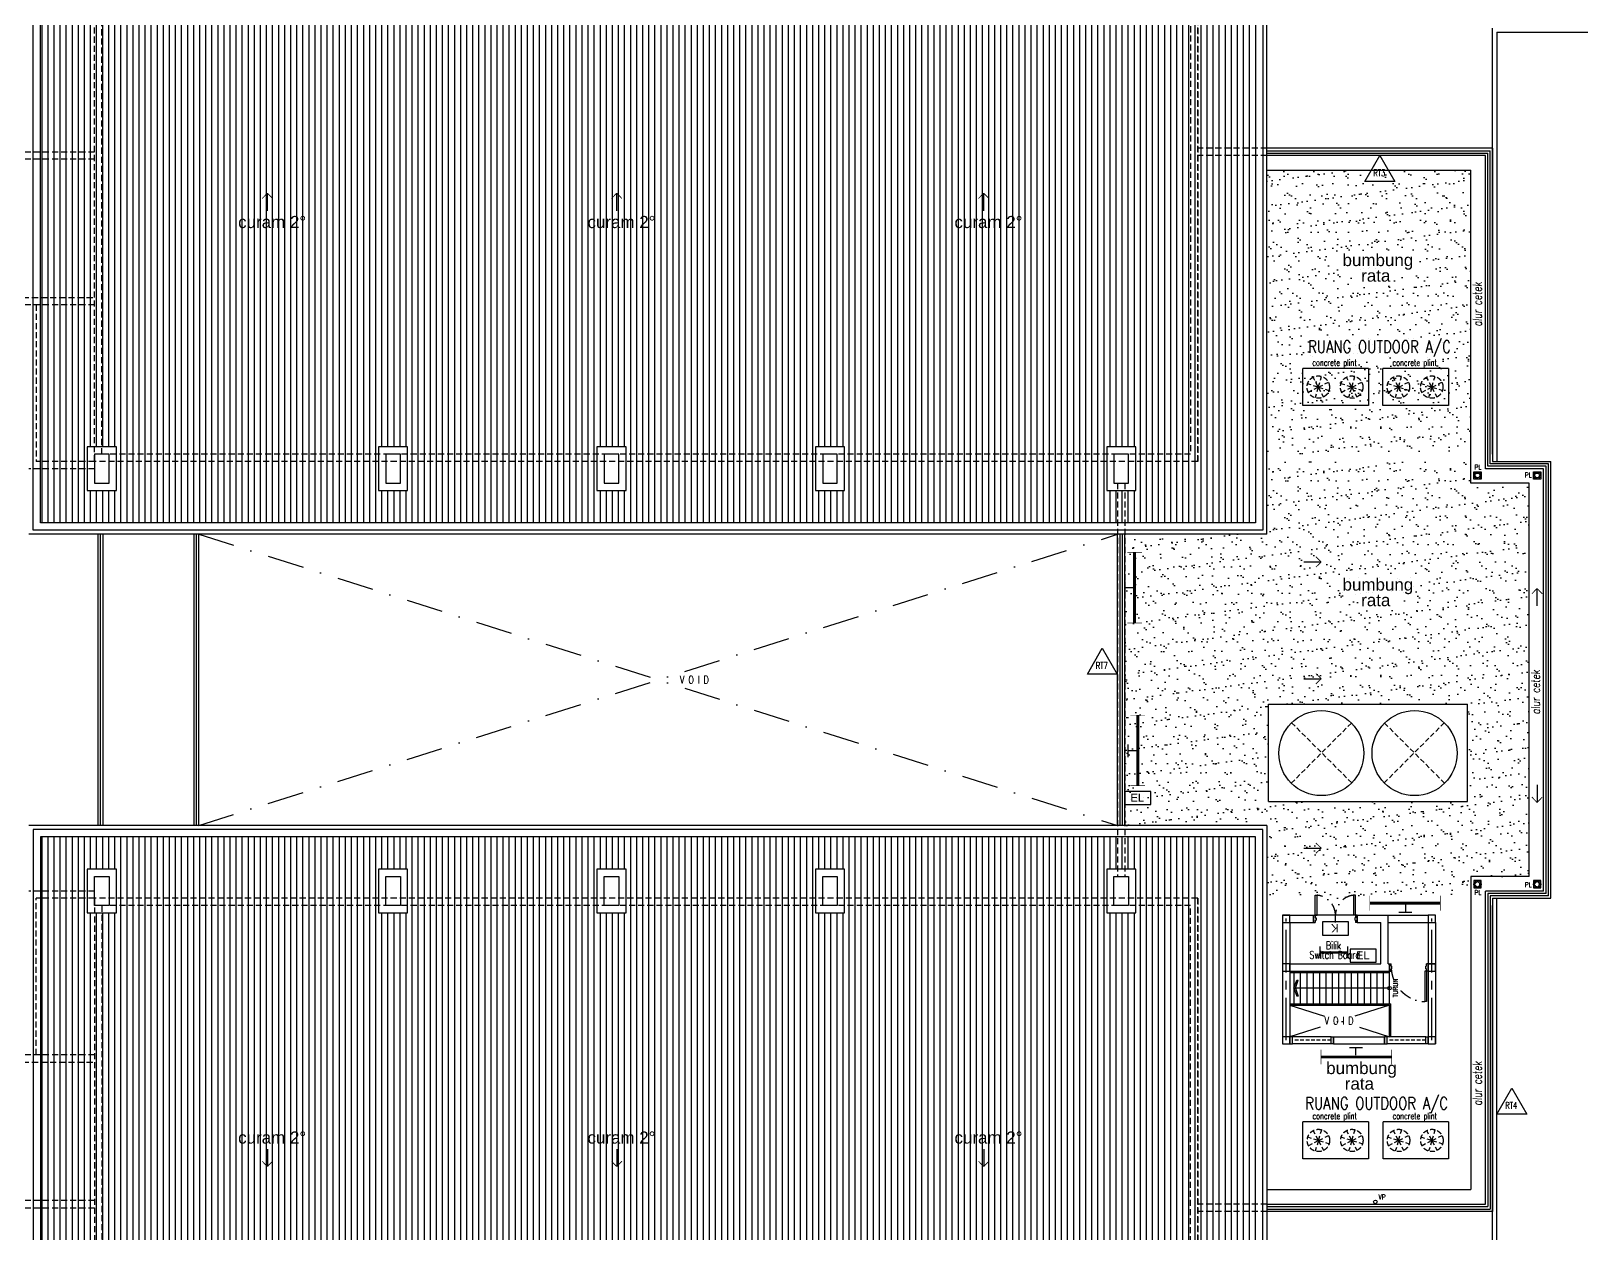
# Model space of a CAD drawing. Header units: inches. Extents: x -106706990 to 300603, y -86718466 to 1728185.
# Drawn here: x 240852 to 272799, y 21206 to 45985 of the extents above; entities that cross this region are included whole.
import ezdxf
from ezdxf.enums import TextEntityAlignment as Align

# ---------------------------------------------------------------- set-up
doc = ezdxf.new("R2010")
doc.units = ezdxf.units.IN
doc.header["$MEASUREMENT"] = 0
for name, pattern in [('CENTER', [2, 1.25, -0.25, 0.25, -0.25]), ('DASHDOT', [1, 0.5, -0.25, 0, -0.25]), ('DASHED2', [0.375, 0.25, -0.125]), ('HIDDEN', [0.375, 0.25, -0.125])]:
    doc.linetypes.add(name, pattern=pattern)
for name, color, linetype in [('A-ARR', 4, 'Continuous'), ('A-COLUMN', 3, 'Continuous'), ('A-DOOR', 9, 'Continuous'), ('A-ELEV2', 1, 'Continuous'), ('A-FLR SYM', 13, 'Continuous'), ('A-GRID', 8, 'Continuous'), ('A-HATCH', 8, 'Continuous'), ('A-NOTE', 2, 'Continuous'), ('A-PITCH', 9, 'Continuous'), ('A-RAIL SYM', 13, 'Continuous'), ('A-RFLINE', 3, 'Continuous'), ('A-ROOMSYM', 3, 'Continuous'), ('A-RWDP', 4, 'Continuous'), ('A-SANI', 4, 'Continuous'), ('A-STAIR', 2, 'Continuous'), ('A-STAIRH', 8, 'HIDDEN'), ('A-SYM', 8, 'Continuous'), ('A-TXTBOMBA', 7, 'Continuous'), ('A-WALL', 1, 'Continuous'), ('A-WALL BELOW', 4, 'HIDDEN'), ('A-WALL SYM', 13, 'Continuous'), ('A-WIN', 9, 'Continuous'), ('AHT_FITTING', 9, 'Continuous'), ('area', 3, 'Continuous'), ('eLAMPU', 7, 'Continuous'), ('Grid', 8, 'CENTER'), ('lamb(new)', 5, 'Continuous')]:
    doc.layers.add(name, color=color, linetype=linetype)
doc.layers.get('area').off()
doc.styles.add('arial', font='arial.ttf')
doc.styles.add('ARIAL-SPEC', font='arial.ttf', dxfattribs={"height": 200})
doc.styles.add('ROMANS', font='romans.shx', dxfattribs={"width": 0.75, "height": 200})
doc.styles.add('style1', font='romans.shx', dxfattribs={"height": 750})
pattern_1 = [(90, (127453.97, -331821.74), (-125, 2e-14), [])]

# ---------------------------------------------------------------- blocks, each defined once
blk = doc.blocks.new('FALL')
at = {"layer": 'A-RAIL SYM'}
blk.add_line((0, 0), (724, 0), dxfattribs=at)
at = {"layer": 'A-RAIL SYM', "const_width": 35}
for points in [[(724, 0), (500, 214)], [(724, 0), (500, -214)]]:
    blk.add_lwpolyline(points, dxfattribs=at)
blk = doc.blocks.new('FT2')
at = {"layer": 'A-SANI'}
blk.add_lwpolyline([(150, -150), (150, 0), (0, 0), (0, -150)], close=True, dxfattribs=at)
blk.add_lwpolyline([(66, -124), (66, -136), (84, -136), (84, -124, 10.787298)], format="xyb", close=True, dxfattribs=at)
blk.add_arc((75, -25), 8.84, 354.1775, 185.8225, dxfattribs=at)
blk = doc.blocks.new('YBS 118')
at = {"layer": 'lamb(new)'}
for p, q in [((86608002, -1196899), (86608002, -1196643)), ((86608612, -1196899), (86608612, -1196643))]:
    blk.add_line(p, q, dxfattribs=at)
for points, const_width in [([(86608612, -1196771), (86608002, -1196771)], 50.8), ([(86608002, -1196899), (86608002, -1196643)], 10.2), ([(86608612, -1196899), (86608612, -1196643)], 10.2)]:
    blk.add_lwpolyline(points, dxfattribs=dict(at, const_width=const_width))
blk = doc.blocks.new('eexit')
at = {"layer": 'A-TXTBOMBA', "color": 3, "linetype": 'Continuous'}
for p, q in [((86699882, -1206011), (86699882, -1206171)), ((86700015, -1206171), (86699748, -1206171))]:
    blk.add_line(p, q, dxfattribs=at)
at = {"layer": 'A-TXTBOMBA', "color": 3}
blk.add_lwpolyline([(86700150, -1205751), (86699614, -1205751), (86699614, -1206022), (86700150, -1206022)], close=True, dxfattribs=at)
at = {"layer": 'A-TXTBOMBA', "color": 3, "style": 'arial'}
blk.add_text('K', height=165, dxfattribs=at).set_placement((86699817, -1205977))
blk = doc.blocks.new('Elight')
at = {"layer": 'A-TXTBOMBA', "color": 6}
blk.add_lwpolyline([(86606267, -1196730), (86605731, -1196730), (86605731, -1197001), (86606267, -1197001)], close=True, dxfattribs=at)
at = {"layer": 'A-TXTBOMBA', "color": 6, "style": 'arial'}
blk.add_text('EL', height=164.8, dxfattribs=at).set_placement((86605850, -1196940))
blk = doc.blocks.new('YBC 136')
at = {"layer": 'lamb(new)'}
for points, const_width in [([(86612636, -1195077), (86612636, -1195333)], 10.2), ([(86613856, -1195077), (86613856, -1195333)], 10.2), ([(86612636, -1195205), (86613856, -1195205)], 50.8)]:
    blk.add_lwpolyline(points, dxfattribs=dict(at, const_width=const_width))
blk = doc.blocks.new('ROOFLAMB')
at = {"layer": 'eLAMPU', "color": 5, "linetype": 'Continuous'}
for p, q in [((86700086, -1203746), (86699820, -1203746)), ((86699953, -1203586), (86699953, -1203746))]:
    blk.add_line(p, q, dxfattribs=at)
at = {"layer": 'lamb(new)', "xscale": 1.192219712075198, "yscale": 1.192219712075198, "zscale": 1.192219712075198}
blk.add_blockref('YBC 136', (-16562073, 221396), dxfattribs=at)

msp = doc.modelspace()

# ---------------------------------------------------------------- hatches: boundary and pattern name
at = {"layer": 'A-HATCH'}
h = msp.add_hatch(dxfattribs=at)
h.set_pattern_fill('ANSI31', color=8, scale=1000, angle=45)
h.set_pattern_definition(pattern_1)
h.paths.add_polyline_path([(263009.4, 36520.5), (263609.4, 36520.5), (263609.4, 37420.5), (263009.4, 37420.5)], flags=16)
h.paths.add_polyline_path([(257009.4, 36520.5), (257609.4, 36520.5), (257609.4, 37420.5), (257009.4, 37420.5)], flags=16)
h.paths.add_polyline_path([(252509.4, 36520.5), (253109.4, 36520.5), (253109.4, 37420.5), (252509.4, 37420.5)], flags=16)
h.paths.add_polyline_path([(248009.4, 36520.5), (248609.4, 36520.5), (248609.4, 37420.5), (248009.4, 37420.5)], flags=16)
h.paths.add_polyline_path([(242009.4, 36520.5), (242609.4, 36520.5), (242609.4, 37420.5), (242009.4, 37420.5)], flags=16)
edge = h.paths.add_edge_path()
edge.add_line((266224.4, 49935.5), (240894.4, 49935.5))
edge.add_line((266074.4, 49935.5), (266074.4, 35855.5))
edge.add_line((266074.4, 35855.5), (241044.4, 35855.5))
edge.add_line((241044.4, 35855.5), (241044.4, 49935.5))
h = msp.add_hatch(dxfattribs=at)
h.set_pattern_fill('AR-SAND', color=8, scale=200)
h.set_pattern_definition([(37.5, (224541.25, -331821.74), (-12.59867, 385.36475), [0, -304, 0, -340, 0, -325]), (7.5, (224541.25, -331821.74), (353.95534, 564.4292), [0, -164, 0, -274, 0, -105]), (327.5, (224295.25, -331821.74), (622.82837, 1.1318), [0, -100, 0, -360, 0, -470]), (317.5, (224295.25, -331821.74), (601.2253, 175.5351), [0, -50, 0, -236, 0, -270])])
h.paths.add_polyline_path([(266309.4, 43120.5), (266309.4, 43120.5), (270809.4, 43120.5), (270809.4, 43120.5)])
h.paths.add_polyline_path([(266309.4, 43120.5), (266309.4, 38545.5), (270509.4, 38545.5), (270509.4, 43120.5)])
h.paths.add_polyline_path([(270509.4, 37270.5), (270509.4, 38545.5), (266309.4, 38545.5), (266309.4, 37270.5)])
h.paths.add_polyline_path([(268188.5, 40756.4), (268914.5, 40756.4), (268914.5, 41129.1), (268188.5, 41129.1)], flags=16)
h.paths.add_polyline_path([(267786, 40988.9), (269404.1, 40988.9), (269404.1, 41474.2), (267786, 41474.2)], flags=16)
h = msp.add_hatch(dxfattribs=at)
h.set_pattern_fill('AR-SAND', color=8, scale=200)
h.set_pattern_definition([(37.5, (224541.25, -336940.92), (-12.59867, 385.36475), [0, -304, 0, -340, 0, -325]), (7.5, (224541.25, -336940.9), (353.95534, 564.4292), [0, -164, 0, -274, 0, -105]), (327.5, (224295.25, -336940.9), (622.82837, 1.1318), [0, -100, 0, -360, 0, -470]), (317.5, (224295.25, -336940.9), (601.2253, 175.5351), [0, -50, 0, -236, 0, -270])])
h.paths.add_polyline_path([(270809.4, 36670.5), (270509.4, 36670.5), (270509.4, 37120.5), (266309.4, 37120.5), (266309.4, 35620.5), (263384.4, 35620.5), (263384.4, 31420.5), (270809.4, 31420.5)])
h.paths.add_polyline_path([(271709.4, 36670.5), (270809.4, 36670.5), (270809.4, 31420.5), (271709.4, 31420.5)])
h.paths.add_polyline_path([(271709.4, 31420.5), (270809.4, 31420.5), (270809.4, 28570.5), (271709.4, 28570.5)])
h.paths.add_polyline_path([(270809.4, 31420.5), (263384.4, 31420.5), (263384.4, 29620.5), (266309.4, 29620.5), (266309.4, 28120.5), (270509.4, 28120.5), (270509.4, 28570.5), (270809.4, 28570.5)])
h.paths.add_polyline_path([(266340.8, 32118), (270440.8, 32118), (270440.8, 30118), (266340.8, 30118)])
h = msp.add_hatch(dxfattribs=at)
h.set_pattern_fill('ANSI31', color=8, scale=1000, angle=45)
h.set_pattern_definition(pattern_1)
h.paths.add_polyline_path([(263009.4, 28720.5), (263609.4, 28720.5), (263609.4, 27820.5), (263009.4, 27820.5)], flags=16)
h.paths.add_polyline_path([(257009.4, 28720.5), (257609.4, 28720.5), (257609.4, 27820.5), (257009.4, 27820.5)], flags=16)
h.paths.add_polyline_path([(252509.4, 28720.5), (253109.4, 28720.5), (253109.4, 27820.5), (252509.4, 27820.5)], flags=16)
h.paths.add_polyline_path([(248009.4, 28720.5), (248609.4, 28720.5), (248609.4, 27820.5), (248009.4, 27820.5)], flags=16)
h.paths.add_polyline_path([(242009.4, 28720.5), (242609.4, 28720.5), (242609.4, 27820.5), (242009.4, 27820.5)], flags=16)
edge = h.paths.add_edge_path()
edge.add_line((266224.4, 15305.5), (240894.4, 15305.5))
edge.add_line((266074.4, 15305.5), (266074.4, 29385.5))
edge.add_line((266074.4, 29385.5), (241044.4, 29385.5))
edge.add_line((241044.4, 29385.5), (241044.4, 15305.5))

# ---------------------------------------------------------------- linework, layer by layer
at = {"color": 8}
for p, q in [((266309.4, 43520.5), (270909.4, 43520.5)), ((266309.4, 43470.5), (270859.4, 43470.5)), ((270859.4, 37020.5), (270859.4, 43470.5)), ((270909.4, 37070.5), (270909.4, 43520.5)), ((268398.9, 39035.5), (267048.9, 39035.5)), ((267048.9, 38270.5), (267048.9, 39035.5)), ((268398.9, 39035.5), (268398.9, 38270.5)), ((270048.9, 39035.5), (268698.9, 39035.5)), ((268698.9, 38270.5), (268698.9, 39035.5)), ((270048.9, 39035.5), (270048.9, 38270.5)), ((268398.9, 38270.5), (267048.9, 38270.5)), ((270048.9, 38270.5), (268698.9, 38270.5)), ((272109.4, 37070.5), (270909.4, 37070.5)), ((272109.4, 28170.5), (272109.4, 37070.5)), ((272059.4, 37020.5), (270859.4, 37020.5)), ((272059.4, 28220.5), (272059.4, 37020.5)), ((263284.4, 29620.5), (263284.4, 35620.5)), ((263334.4, 29620.5), (263334.4, 35620.5)), ((266340.8, 32118), (270440.8, 32118)), ((266340.8, 30118), (266340.8, 32118)), ((270440.8, 30118), (270440.8, 32118)), ((266340.8, 30118), (270440.8, 30118)), ((270859.4, 28220.5), (270859.4, 21770.5)), ((272059.4, 28220.5), (270859.4, 28220.5)), ((270909.4, 28170.5), (270909.4, 21720.5)), ((272109.4, 28170.5), (270909.4, 28170.5)), ((268098.4, 27770.5), (267306.4, 27770.5)), ((268808.9, 27770.5), (269633.9, 27770.5)), ((268808.9, 27620.5), (269633.9, 27620.5)), ((269633.9, 27620.5), (269633.9, 26770.5)), ((269783.9, 27620.5), (269783.9, 26770.5)), ((268401.9, 23517.2), (267051.9, 23517.2)), ((267051.9, 22752.2), (267051.9, 23517.2)), ((268401.9, 23517.2), (268401.9, 22752.2)), ((270051.9, 23517.2), (268701.9, 23517.2)), ((268701.9, 22752.2), (268701.9, 23517.2)), ((270051.9, 23517.2), (270051.9, 22752.2)), ((268401.9, 22752.2), (267051.9, 22752.2)), ((270051.9, 22752.2), (268701.9, 22752.2)), ((266309.4, 21770.5), (270859.4, 21770.5)), ((266309.4, 21720.5), (270909.4, 21720.5))]:
    msp.add_line(p, q, dxfattribs=at)
for points in [[(240894.4, 51335.5), (266224.4, 51335.5), (266224.4, 35705.5), (240894.4, 35705.5)], [(240894.4, 13905.5), (266224.4, 13905.5), (266224.4, 29535.5), (240894.4, 29535.5)]]:
    msp.add_lwpolyline(points, close=True, dxfattribs=at)
for centre in [(267430.3, 31111.2), (269351.3, 31111.2)]:
    msp.add_circle(centre, 875, dxfattribs=at)
at = {"layer": 'A-ARR', "color": 8}
msp.add_line((268834.9, 26270.5), (266866.1, 26270.5), dxfattribs=at)
msp.add_circle((268834.9, 26270.5), 35.3, dxfattribs=at)
at = {"layer": 'A-COLUMN', "color": 8}
for points in [[(242159.4, 36670.5), (242459.4, 36670.5), (242459.4, 37270.5), (242159.4, 37270.5)], [(248159.4, 36670.5), (248459.4, 36670.5), (248459.4, 37270.5), (248159.4, 37270.5)], [(252659.4, 36670.5), (252959.4, 36670.5), (252959.4, 37270.5), (252659.4, 37270.5)], [(257159.4, 36670.5), (257459.4, 36670.5), (257459.4, 37270.5), (257159.4, 37270.5)], [(263159.4, 36670.5), (263459.4, 36670.5), (263459.4, 37270.5), (263159.4, 37270.5)], [(242159.4, 28570.5), (242459.4, 28570.5), (242459.4, 27970.5), (242159.4, 27970.5)], [(248159.4, 28570.5), (248459.4, 28570.5), (248459.4, 27970.5), (248159.4, 27970.5)], [(252659.4, 28570.5), (252959.4, 28570.5), (252959.4, 27970.5), (252659.4, 27970.5)], [(257159.4, 28570.5), (257459.4, 28570.5), (257459.4, 27970.5), (257159.4, 27970.5)], [(263159.4, 28570.5), (263459.4, 28570.5), (263459.4, 27970.5), (263159.4, 27970.5)]]:
    msp.add_lwpolyline(points, close=True, dxfattribs=at)
at = {"layer": 'A-DOOR', "color": 8}
for p, q in [((267306.4, 27770.5), (267306.4, 28183.7)), ((267306.4, 28183.7), (267344.4, 28183.7)), ((267344.4, 27770.5), (267344.4, 28183.7)), ((268098.4, 27770.5), (268098.4, 28183.7)), ((268136.4, 28183.7), (268098.4, 28183.7)), ((268136.4, 27770.5), (268136.4, 28183.7)), ((267306.4, 27770.5), (267344.4, 27770.5)), ((268136.4, 27770.5), (268098.4, 27770.5)), ((269560.9, 26620.5), (269560.9, 25993.5)), ((269598.9, 26620.5), (269560.9, 26620.5)), ((269598.9, 26620.5), (269598.9, 25993.5)), ((269598.9, 25993.5), (269560.9, 25993.5))]:
    msp.add_line(p, q, dxfattribs=at)
at = {"layer": 'A-DOOR', "color": 8, "linetype": 'Continuous'}
for p, q in [((267271.4, 27770.5), (267271.4, 27620.5)), ((267271.4, 27620.5), (267271.4, 27770.5)), ((267271.4, 27770.5), (267271.4, 27620.5)), ((267271.4, 27770.5), (267306.4, 27770.5)), ((267271.4, 27770.5), (267271.4, 27620.5)), ((267271.4, 27620.5), (267271.4, 27770.5)), ((267271.4, 27770.5), (267271.4, 27620.5)), ((267271.4, 27620.5), (267271.4, 27770.5)), ((267271.4, 27770.5), (267271.4, 27620.5)), ((267271.4, 27620.5), (267306.4, 27620.5)), ((267306.4, 27770.5), (267306.4, 27720.5)), ((267306.4, 27720.5), (267321.4, 27720.5)), ((267306.4, 27670.5), (267321.4, 27670.5)), ((267306.4, 27670.5), (267306.4, 27620.5)), ((267321.4, 27720.5), (267321.4, 27670.5)), ((268136.4, 27720.5), (268121.4, 27720.5)), ((268121.4, 27720.5), (268121.4, 27670.5)), ((268136.4, 27670.5), (268121.4, 27670.5)), ((268171.4, 27770.5), (268136.4, 27770.5)), ((268136.4, 27770.5), (268136.4, 27720.5)), ((268136.4, 27670.5), (268136.4, 27620.5)), ((268171.4, 27620.5), (268136.4, 27620.5)), ((268171.4, 27620.5), (268171.4, 27770.5)), ((268171.4, 27770.5), (268171.4, 27620.5)), ((268171.4, 27770.5), (268171.4, 27620.5)), ((268171.4, 27620.5), (268171.4, 27770.5)), ((268171.4, 27770.5), (268171.4, 27620.5)), ((268171.4, 27620.5), (268171.4, 27770.5)), ((268171.4, 27770.5), (268171.4, 27620.5)), ((268834.9, 26620.5), (268834.9, 26770.5)), ((268834.9, 26770.5), (268834.9, 26620.5)), ((268834.9, 26620.5), (268834.9, 26770.5)), ((268834.9, 26770.5), (268869.9, 26770.5)), ((268834.9, 26620.5), (268834.9, 26770.5)), ((268834.9, 26770.5), (268834.9, 26620.5)), ((268834.9, 26620.5), (268834.9, 26770.5)), ((268834.9, 26770.5), (268834.9, 26620.5)), ((268834.9, 26620.5), (268834.9, 26770.5)), ((268834.9, 26620.5), (268869.9, 26620.5)), ((268869.9, 26720.5), (268869.9, 26770.5)), ((268869.9, 26720.5), (268884.9, 26720.5)), ((268869.9, 26670.5), (268884.9, 26670.5)), ((268869.9, 26620.5), (268869.9, 26670.5)), ((268884.9, 26670.5), (268884.9, 26720.5)), ((269598.9, 26720.5), (269583.9, 26720.5)), ((269583.9, 26670.5), (269583.9, 26720.5)), ((269598.9, 26670.5), (269583.9, 26670.5)), ((269598.9, 26720.5), (269598.9, 26770.5)), ((269633.9, 26770.5), (269598.9, 26770.5)), ((269598.9, 26620.5), (269598.9, 26670.5)), ((269633.9, 26620.5), (269598.9, 26620.5)), ((269633.9, 26770.5), (269633.9, 26620.5)), ((269633.9, 26620.5), (269633.9, 26770.5)), ((269633.9, 26620.5), (269633.9, 26770.5)), ((269633.9, 26770.5), (269633.9, 26620.5)), ((269633.9, 26620.5), (269633.9, 26770.5)), ((269633.9, 26770.5), (269633.9, 26620.5)), ((269633.9, 26620.5), (269633.9, 26770.5))]:
    msp.add_line(p, q, dxfattribs=at)
at = {"layer": 'A-DOOR', "color": 8, "linetype": 'DASHDOT', "ltscale": 500}
for centre, radius, start, end in [((267306.4, 27770.5), 415, 0, 84.74628), ((268136.4, 27770.5), 415, 95.25372, 180), ((269592.4, 26716.9), 724, 183.64738, 267.49985)]:
    msp.add_arc(centre, radius, start, end, dxfattribs=at)
at = {"layer": 'A-ELEV2', "color": 8}
msp.add_line((270809.4, 21820.5), (270809.4, 28270.5), dxfattribs=at)
at = {"layer": 'A-GRID', "color": 8, "linetype": 'DASHDOT', "ltscale": 1500}
for p, q in [((244309.4, 35620.5), (263234.4, 29620.5)), ((244309.4, 29620.5), (263234.4, 35620.5)), ((268834.9, 25920.5), (266783.9, 25270.5)), ((266783.9, 25920.5), (268834.9, 25270.5))]:
    msp.add_line(p, q, dxfattribs=at)
at = {"layer": 'A-HATCH', "color": 8}
for p, q in [((270959.4, 37270.5), (270959.4, 46045.5)), ((271044.4, 45960.5), (288474.4, 45960.5)), ((271044.4, 45960.5), (271044.4, 37120.5)), ((266309.4, 43120.5), (270509.4, 43120.5)), ((270509.4, 36670.5), (270509.4, 43120.5)), ((271709.4, 36670.5), (270509.4, 36670.5)), ((271709.4, 28570.5), (271709.4, 36670.5)), ((242234.4, 29620.5), (242234.4, 35620.5)), ((242284.4, 29620.5), (242284.4, 35620.5)), ((242334.4, 35620.5), (242334.4, 29620.5)), ((244209.4, 29620.5), (244209.4, 35620.5)), ((244259.4, 29620.5), (244259.4, 35620.5)), ((244309.4, 29620.5), (244309.4, 35620.5)), ((271709.4, 28570.5), (270509.4, 28570.5)), ((270509.4, 28570.5), (270509.4, 22120.5)), ((271044.4, 19280.5), (271044.4, 28120.5)), ((270959.4, 19195.5), (270959.4, 27970.5)), ((266309.4, 22120.5), (270509.4, 22120.5))]:
    msp.add_line(p, q, dxfattribs=at)
at = {"layer": 'A-NOTE', "color": 8, "linetype": 'Continuous', "ltscale": 500}
for p, q in [((266866.1, 26270.5), (266922.5, 26436)), ((266866.1, 26270.5), (266922.5, 26105)), ((266894.9, 26270.5), (266951.3, 26436)), ((266894.9, 26270.5), (266951.3, 26105)), ((266922.5, 26436), (266951.3, 26436)), ((266951.3, 26105), (266922.5, 26105))]:
    msp.add_line(p, q, dxfattribs=at)
at = {"layer": 'A-RFLINE', "color": 8}
for p, q in [((266309.4, 35620.5), (266309.4, 51420.5)), ((266309.4, 35620.5), (240809.4, 35620.5)), ((266309.4, 29620.5), (240809.4, 29620.5)), ((266309.4, 29620.5), (266309.4, 13820.5))]:
    msp.add_line(p, q, dxfattribs=at)
for points in [[(266074.4, 49935.5), (266074.4, 35855.5), (241044.4, 35855.5), (241044.4, 49935.5)], [(266074.4, 15305.5), (266074.4, 29385.5), (241044.4, 29385.5), (241044.4, 15305.5)]]:
    msp.add_lwpolyline(points, dxfattribs=at)
for points in [[(242009.4, 36520.5), (242609.4, 36520.5), (242609.4, 37420.5), (242009.4, 37420.5)], [(248009.4, 36520.5), (248609.4, 36520.5), (248609.4, 37420.5), (248009.4, 37420.5)], [(252509.4, 36520.5), (253109.4, 36520.5), (253109.4, 37420.5), (252509.4, 37420.5)], [(257009.4, 36520.5), (257609.4, 36520.5), (257609.4, 37420.5), (257009.4, 37420.5)], [(263009.4, 36520.5), (263609.4, 36520.5), (263609.4, 37420.5), (263009.4, 37420.5)], [(242009.4, 27820.5), (242609.4, 27820.5), (242609.4, 28720.5), (242009.4, 28720.5)], [(248009.4, 27820.5), (248609.4, 27820.5), (248609.4, 28720.5), (248009.4, 28720.5)], [(252509.4, 27820.5), (253109.4, 27820.5), (253109.4, 28720.5), (252509.4, 28720.5)], [(257009.4, 27820.5), (257609.4, 27820.5), (257609.4, 28720.5), (257009.4, 28720.5)], [(263009.4, 27820.5), (263609.4, 27820.5), (263609.4, 28720.5), (263009.4, 28720.5)]]:
    msp.add_lwpolyline(points, close=True, dxfattribs=at)
at = {"layer": 'A-RWDP', "color": 8}
for centre, radius in [((270649.2, 36831.7), 75), ((271874.6, 36831.7), 75), ((270649.2, 28409.2), 75), ((271874.6, 28409.2), 75), ((268543.5, 21866.9), 37.5)]:
    msp.add_circle(centre, radius, dxfattribs=at)
at = {"layer": 'A-STAIR', "color": 8}
for p, q in [((266783.9, 26595.5), (268833.9, 26595.5)), ((266866.1, 26595.5), (266866.1, 25945.5)), ((266997.4, 26595.5), (266997.4, 25945.5)), ((267128.6, 26595.5), (267128.6, 25945.5)), ((267259.9, 26595.5), (267259.9, 25945.5)), ((267391.1, 26595.5), (267391.1, 25945.5)), ((267522.4, 26595.5), (267522.4, 25945.5)), ((267653.6, 26595.5), (267653.6, 25945.5)), ((267784.9, 26595.5), (267784.9, 25945.5)), ((267916.1, 26595.5), (267916.1, 25945.5)), ((268047.4, 26595.5), (268047.4, 25945.5)), ((268178.6, 26595.5), (268178.6, 25945.5)), ((268309.9, 26595.5), (268309.9, 25945.5)), ((268441.1, 26595.5), (268441.1, 25945.5)), ((268572.4, 26595.5), (268572.4, 25945.5)), ((268703.6, 26595.5), (268703.6, 25945.5)), ((268834.9, 25945.5), (268834.9, 26620.5)), ((266783.9, 25945.5), (268859.9, 25945.5)), ((266783.9, 25945.5), (268833.9, 25945.5)), ((266783.9, 25920.5), (268834.9, 25920.5)), ((268834.9, 25270.5), (268834.9, 25920.5)), ((268859.9, 25270.5), (268859.9, 25945.5))]:
    msp.add_line(p, q, dxfattribs=at)
at = {"layer": 'A-STAIRH', "color": 8, "linetype": 'DASHED2', "ltscale": 400}
for p, q in [((267367.7, 38650.9), (267147.1, 38718.3)), ((267367.7, 38650.9), (267261.4, 38855.6)), ((267367.7, 38650.9), (267435.1, 38871.5)), ((267367.7, 38650.9), (267575.8, 38750.3)), ((268055.4, 38650.9), (267834.9, 38718.3)), ((268055.4, 38650.9), (267949.2, 38855.6)), ((268055.4, 38650.9), (268122.9, 38871.5)), ((268055.4, 38650.9), (268263.5, 38750.3)), ((269017.7, 38650.9), (268797.1, 38718.3)), ((269017.7, 38650.9), (268911.4, 38855.6)), ((269017.7, 38650.9), (269085.1, 38871.5)), ((269017.7, 38650.9), (269225.8, 38750.3)), ((269705.4, 38650.9), (269484.9, 38718.3)), ((269705.4, 38650.9), (269599.2, 38855.6)), ((269705.4, 38650.9), (269772.9, 38871.5)), ((269705.4, 38650.9), (269913.5, 38750.3)), ((267367.7, 38650.9), (267163.9, 38542.9)), ((267367.7, 38650.9), (267300.3, 38430.3)), ((267367.7, 38650.9), (267588.2, 38583.5)), ((267367.7, 38650.9), (267473.1, 38445.8)), ((268055.4, 38650.9), (267851.7, 38542.9)), ((268055.4, 38650.9), (267988, 38430.3)), ((268055.4, 38650.9), (268276, 38583.5)), ((268055.4, 38650.9), (268160.8, 38445.8)), ((269017.7, 38650.9), (268813.9, 38542.9)), ((269017.7, 38650.9), (268950.3, 38430.3)), ((269017.7, 38650.9), (269238.2, 38583.5)), ((269017.7, 38650.9), (269123.1, 38445.8)), ((269705.4, 38650.9), (269501.7, 38542.9)), ((269705.4, 38650.9), (269638, 38430.3)), ((269705.4, 38650.9), (269926, 38583.5)), ((269705.4, 38650.9), (269810.8, 38445.8)), ((268049, 31729.9), (266811.5, 30492.5)), ((268055.8, 30499.3), (266818.4, 31736.7)), ((268725.8, 30499.3), (269963.2, 31736.7)), ((268732.6, 31729.9), (269970, 30492.5)), ((267370.7, 23132.6), (267264.4, 23337.3)), ((267370.7, 23132.6), (267438.1, 23353.1)), ((268058.4, 23132.6), (267952.2, 23337.3)), ((268058.4, 23132.6), (268125.9, 23353.1)), ((269020.7, 23132.6), (268914.4, 23337.3)), ((269020.7, 23132.6), (269088.1, 23353.1)), ((269708.4, 23132.6), (269602.2, 23337.3)), ((269708.4, 23132.6), (269775.9, 23353.1)), ((267370.7, 23132.6), (267150.1, 23200)), ((267370.7, 23132.6), (267166.9, 23024.6)), ((267370.7, 23132.6), (267303.3, 22912)), ((267370.7, 23132.6), (267578.8, 23232)), ((267370.7, 23132.6), (267591.2, 23065.2)), ((267370.7, 23132.6), (267476.1, 22927.4)), ((268058.4, 23132.6), (267837.9, 23200)), ((268058.4, 23132.6), (267854.7, 23024.6)), ((268058.4, 23132.6), (267991, 22912)), ((268058.4, 23132.6), (268266.5, 23232)), ((268058.4, 23132.6), (268279, 23065.2)), ((268058.4, 23132.6), (268163.8, 22927.4)), ((269020.7, 23132.6), (268800.1, 23200)), ((269020.7, 23132.6), (268816.9, 23024.6)), ((269020.7, 23132.6), (268953.3, 22912)), ((269020.7, 23132.6), (269228.8, 23232)), ((269020.7, 23132.6), (269241.2, 23065.2)), ((269020.7, 23132.6), (269126.1, 22927.4)), ((269708.4, 23132.6), (269487.9, 23200)), ((269708.4, 23132.6), (269504.7, 23024.6)), ((269708.4, 23132.6), (269641, 22912)), ((269708.4, 23132.6), (269916.5, 23232)), ((269708.4, 23132.6), (269929, 23065.2)), ((269708.4, 23132.6), (269813.8, 22927.4))]:
    msp.add_line(p, q, dxfattribs=at)
for centre in [(267367.7, 38650.9), (268055.4, 38650.9), (269017.7, 38650.9), (269705.4, 38650.9), (267370.7, 23132.6), (268058.4, 23132.6), (269020.7, 23132.6), (269708.4, 23132.6)]:
    msp.add_circle(centre, 230.6, dxfattribs=at)
at = {"layer": 'A-WALL', "color": 8, "linetype": 'Continuous', "ltscale": 900}
for p, q in [((270959.4, 43570.5), (266309.4, 43570.5)), ((270809.4, 43420.5), (266309.4, 43420.5)), ((266783.9, 25120.5), (266783.9, 25270.5)), ((266783.9, 25270.5), (266783.9, 25120.5)), ((266783.9, 25120.5), (266783.9, 25270.5)), ((267683.9, 25270.5), (268733.9, 25270.5)), ((267683.9, 25270.5), (267683.9, 25120.5)), ((267683.9, 25120.5), (267683.9, 25270.5)), ((268733.9, 25120.5), (268733.9, 25270.5)), ((268733.9, 25270.5), (268733.9, 25120.5)), ((268733.9, 25120.5), (268733.9, 25270.5)), ((269633.9, 25270.5), (269633.9, 25120.5)), ((269633.9, 25120.5), (269633.9, 25270.5)), ((267683.9, 25120.5), (268733.9, 25120.5))]:
    msp.add_line(p, q, dxfattribs=at)
at = {"layer": 'A-WALL', "color": 8}
for p, q in [((270959.4, 43570.5), (270959.4, 37120.5)), ((270809.4, 36970.5), (270809.4, 43420.5)), ((270959.4, 37120.5), (272159.4, 37120.5)), ((272159.4, 28120.5), (272159.4, 37120.5)), ((272009.4, 36970.5), (270809.4, 36970.5)), ((272009.4, 28270.5), (272009.4, 36970.5)), ((263234.4, 29620.5), (263234.4, 35620.5)), ((263384.4, 29620.5), (263384.4, 35620.5)), ((272009.4, 28270.5), (270809.4, 28270.5)), ((270959.4, 28120.5), (270959.4, 21670.5)), ((270959.4, 28120.5), (272159.4, 28120.5)), ((266633.9, 27770.5), (267271.4, 27770.5)), ((266633.9, 27770.5), (266633.9, 25120.5)), ((266783.9, 27620.5), (267271.4, 27620.5)), ((266783.9, 27620.5), (266783.9, 25270.5)), ((267271.4, 27620.5), (267271.4, 27770.5)), ((267271.4, 27620.5), (267271.4, 27770.5)), ((267296.4, 27770.5), (267321.4, 27770.5)), ((268171.4, 27770.5), (268808.9, 27770.5)), ((268171.4, 27770.5), (268196.4, 27770.5)), ((268171.4, 27620.5), (268171.4, 27770.5)), ((268171.4, 27620.5), (268171.4, 27770.5)), ((268171.4, 27620.5), (268658.9, 27620.5)), ((268171.4, 27620.5), (268196.4, 27620.5)), ((268658.9, 26770.5), (268658.9, 27620.5)), ((268808.9, 26770.5), (268808.9, 27770.5)), ((266783.9, 26770.5), (268658.9, 26770.5)), ((266783.9, 26620.5), (268834.9, 26620.5)), ((268808.9, 26770.5), (268834.9, 26770.5)), ((269633.9, 26770.5), (269783.9, 26770.5)), ((269633.9, 26620.5), (269633.9, 25270.5)), ((269783.9, 26770.5), (269783.9, 25120.5)), ((267683.9, 25120.5), (267683.9, 25270.5)), ((269633.9, 25120.5), (269633.9, 25270.5)), ((266309.4, 21820.5), (270809.4, 21820.5)), ((270959.4, 21670.5), (266309.4, 21670.5))]:
    msp.add_line(p, q, dxfattribs=at)
for points in [[(266783.9, 27770.5), (266633.9, 27770.5), (266633.9, 27620.5), (266783.9, 27620.5)], [(269783.9, 27770.5), (269633.9, 27770.5), (269633.9, 27620.5), (269783.9, 27620.5)], [(266783.9, 26770.5), (266633.9, 26770.5), (266633.9, 26620.5), (266783.9, 26620.5)], [(269783.9, 26770.5), (269633.9, 26770.5), (269633.9, 26620.5), (269783.9, 26620.5)], [(266783.9, 25270.5), (266633.9, 25270.5), (266633.9, 25120.5), (266783.9, 25120.5)], [(269783.9, 25270.5), (269633.9, 25270.5), (269633.9, 25120.5), (269783.9, 25120.5)]]:
    msp.add_lwpolyline(points, close=True, dxfattribs=at)
at = {"layer": 'A-WALL BELOW', "color": 8, "ltscale": 500}
for p, q in [((264884.4, 37120.5), (264884.4, 46570.5)), ((235659.4, 43495.5), (242159.4, 43495.5)), ((266309.4, 43570.5), (264884.4, 43570.5)), ((242159.4, 43345.5), (235809.4, 43345.5)), ((266309.4, 43420.5), (264884.4, 43420.5)), ((242159.4, 40345.5), (235659.4, 40345.5)), ((235809.4, 40495.5), (242159.4, 40495.5)), ((240959.4, 40345.5), (240959.4, 37120.5)), ((242159.4, 37120.5), (240959.4, 37120.5)), ((242159.4, 36970.5), (240809.4, 36970.5)), ((263234.4, 36670.5), (263234.4, 28570.5)), ((263384.4, 36670.5), (263384.4, 28570.5)), ((242159.4, 28270.5), (240809.4, 28270.5)), ((240959.4, 24895.5), (240959.4, 28120.5)), ((242159.4, 28120.5), (240959.4, 28120.5)), ((264884.4, 28120.5), (264884.4, 18670.5)), ((242159.4, 24895.5), (235659.4, 24895.5)), ((235809.4, 24745.5), (242159.4, 24745.5)), ((235659.4, 21745.5), (242159.4, 21745.5)), ((242159.4, 21895.5), (235809.4, 21895.5)), ((266309.4, 21820.5), (264884.4, 21820.5)), ((266309.4, 21670.5), (264884.4, 21670.5))]:
    msp.add_line(p, q, dxfattribs=at)
for points in [[(242159.4, 47920.5), (264884.4, 47920.5), (264884.4, 37120.5), (242159.4, 37120.5)], [(242309.4, 47770.5), (264734.4, 47770.5), (264734.4, 37270.5), (242309.4, 37270.5)], [(242159.4, 17320.5), (264884.4, 17320.5), (264884.4, 28120.5), (242159.4, 28120.5)], [(242309.4, 17470.5), (264734.4, 17470.5), (264734.4, 27970.5), (242309.4, 27970.5)]]:
    msp.add_lwpolyline(points, close=True, dxfattribs=at)
at = {"layer": 'A-WALL SYM', "color": 8, "flags": 128}
for points in [[(268634.4, 43420.5), (268942.4, 42886.9), (268326.3, 42886.9)], [(262918.9, 33271.6), (263226.9, 32738), (262610.9, 32738)], [(271352.4, 24210.9), (271660.4, 23677.3), (271044.4, 23677.3)]]:
    msp.add_lwpolyline(points, close=True, dxfattribs=at)
at = {"layer": 'A-WIN', "color": 8}
for p, q in [((267633.9, 25270.5), (266833.9, 25270.5)), ((269583.9, 25270.5), (268783.9, 25270.5)), ((267633.9, 25120.5), (266833.9, 25120.5)), ((269583.9, 25120.5), (268783.9, 25120.5))]:
    msp.add_line(p, q, dxfattribs=at)
at = {"layer": 'A-WIN', "color": 8, "linetype": 'HIDDEN', "ltscale": 300}
for p, q in [((267633.9, 25195.5), (266833.9, 25195.5)), ((269583.9, 25195.5), (268783.9, 25195.5))]:
    msp.add_line(p, q, dxfattribs=at)
at = {"layer": 'A-WIN', "color": 8, "linetype": 'Continuous'}
for points in [[(266833.9, 25270.5), (266783.9, 25270.5), (266783.9, 25120.5), (266833.9, 25120.5)], [(267633.9, 25270.5), (267683.9, 25270.5), (267683.9, 25120.5), (267633.9, 25120.5)], [(268783.9, 25270.5), (268733.9, 25270.5), (268733.9, 25120.5), (268783.9, 25120.5)], [(269583.9, 25270.5), (269633.9, 25270.5), (269633.9, 25120.5), (269583.9, 25120.5)]]:
    msp.add_lwpolyline(points, close=True, dxfattribs=at)
at = {"layer": 'Grid', "color": 8, "ltscale": 700}
for p, q in [((266708.9, 25195.5), (266708.9, 27706.1)), ((269708.9, 25195.5), (269708.9, 27706.1))]:
    msp.add_line(p, q, dxfattribs=at)

# ---------------------------------------------------------------- block references
at = {"layer": 'A-PITCH', "color": 8, "yscale": 0.5, "zscale": 0.5}
for p, xscale, rotation in [((245720.3, 42284.6), -0.5, 270), ((252916.2, 42284.6), -0.5, 270), ((260475.6, 42284.6), -0.5, 270), ((267067.2, 35049.3), -0.5, 180), ((271874.2, 34142.5), 0.5, 90), ((267067.2, 32643.3), -0.5, 180), ((271874.2, 30456), -0.5, 90), ((267067.2, 29153.7), -0.5, 180), ((245720.3, 22956.3), 0.5, 270), ((252916.2, 22956.3), 0.5, 270), ((260475.6, 22956.3), 0.5, 270)]:
    msp.add_blockref('FALL', p, dxfattribs=dict(at, xscale=xscale, rotation=rotation))
at = {"layer": 'AHT_FITTING', "color": 8, "extrusion": (1.1e-15, 1.1e-15, -1), "zscale": -1, "rotation": 90.00000053360854}
for p in [(-270724.2, 36756.7), (-271949.6, 36756.7)]:
    msp.add_blockref('FT2', p, dxfattribs=at)
at = {"layer": 'AHT_FITTING', "color": 8, "extrusion": (1.1e-15, -1.1e-15, -1), "xscale": -1, "zscale": -1, "rotation": 89.99999946639149}
for p in [(-270724.2, 28484.2), (-271949.6, 28484.2)]:
    msp.add_blockref('FT2', p, dxfattribs=at)
at = {"layer": 'area'}
for name, p, rotation in [('ROOFLAMB', (1467134.9, 86734466), 270), ('ROOFLAMB', (1467199.6, 86731112), 270), ('eexit', (86967603.4, -1178388.7), 180), ('ROOFLAMB', (86968095.7, -1178698.4), 180)]:
    msp.add_blockref(name, p, dxfattribs=dict(at, rotation=rotation))
for name, p in [('Elight', (-86342351.6, 1227051.4)), ('ROOFLAMB', (-86430789.8, 1231572.6)), ('Elight', (-86337704.6, 1223803.1))]:
    msp.add_blockref(name, p, dxfattribs=at)
at = {"layer": 'lamb(new)', "xscale": 0.9296837370623666, "yscale": 0.9296837370623666, "zscale": 0.9296837370623666}
msp.add_blockref('YBS 118', (-80250642.6, 1139624.4), dxfattribs=at)

# ---------------------------------------------------------------- texts
at = {"layer": 'A-FLR SYM', "color": 8, "style": 'ROMANS', "oblique": 5, "width": 0.75}
for p in [(270553.9, 39899.8), (271753.9, 31912.3), (270553.9, 23849.7)]:
    msp.add_text('alur cetek', height=180, rotation=90, dxfattribs=at).set_placement(p, align=Align.TOP_LEFT)
at = {"layer": 'A-FLR SYM', "color": 8, "style": 'ROMANS', "width": 0.75}
for p in [(267245.3, 39091.1), (268895.3, 39091.1), (267248.3, 23572.8), (268898.3, 23572.8)]:
    msp.add_text('concrete plint', height=131.25, dxfattribs=at).set_placement(p)
for s, p in [('V O I D', (254516.9, 32543.7)), ('Bilik', (267681.7, 27071.1)), ('Switch Board ', (267747.3, 26876.7)), ('V O I D', (267796.9, 25520.4))]:
    msp.add_text(s, height=157.5, dxfattribs=at).set_placement(p, align=Align.CENTER)
at = {"layer": 'A-NOTE', "color": 8, "linetype": 'Continuous', "ltscale": 500, "style": 'ROMANS', "width": 0.75}
msp.add_text('TURUN', height=100, rotation=90, dxfattribs=at).set_placement((269006.7, 26078.5))
at = {"layer": 'A-PITCH', "color": 8, "style": 'ARIAL-SPEC'}
for s, p in [('curam 2%%D', (245118.1, 42176.3)), ('curam 2%%D', (252314, 42176.3)), ('curam 2%%D', (259873.4, 42176.3)), ('bumbung', (267866.9, 41393.3)), ('rata', (268250.6, 41072.6)), ('bumbung', (267866.9, 34708.9)), ('rata', (268250.6, 34388.2)), ('bumbung', (267529.8, 24749.7)), ('rata', (267913.5, 24429)), ('curam 2%%D', (245118.1, 23317.7)), ('curam 2%%D', (252314, 23317.7)), ('curam 2%%D', (259873.4, 23317.7))]:
    msp.add_text(s, height=250, dxfattribs=at).set_placement(p, align=Align.TOP_LEFT)
at = {"layer": 'A-ROOMSYM', "color": 8, "style": 'style1', "width": 0.8}
for p in [(268627.9, 39357.5), (268570.7, 23773.9)]:
    msp.add_text('RUANG OUTDOOR A/C', height=250, dxfattribs=at).set_placement(p, align=Align.CENTER)
at = {"layer": 'A-SYM', "color": 8, "linetype": 'HIDDEN', "ltscale": 500, "style": 'ROMANS', "width": 0.75}
for s, p in [('PL', (270584.6, 36951.3)), ('PL', (271623.3, 36791.4)), ('PL', (271623.3, 28349.6)), ('PL', (270584.6, 28189.7)), ('VP', (268609, 21916.5))]:
    msp.add_text(s, height=100, dxfattribs=at).set_placement(p)
at = {"layer": 'A-WALL SYM', "color": 8, "style": 'ROMANS', "width": 0.75}
for s, p in [('RT3', (268500.5, 42996.7)), ('RT7', (262785, 32847.8)), ('RT4', (271218.5, 23787.1))]:
    msp.add_text(s, height=135, dxfattribs=at).set_placement(p)

doc.saveas('drawing.dxf')
